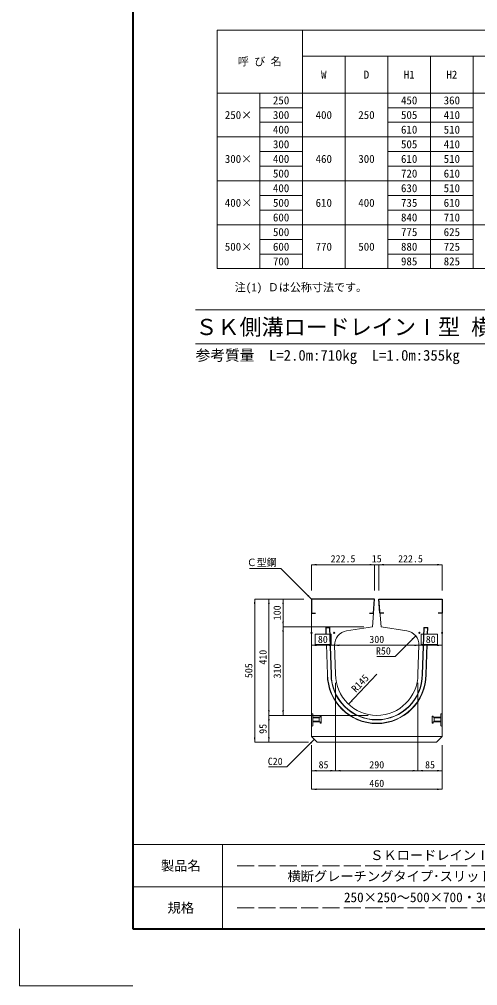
# Model space of a CAD drawing. Units: millimetres at full size. Extents: x -5959 to -1759, y 1019 to 6959.
# Drawn here: x -5959 to -4345, y 1019 to 4424 of the extents above; entities that cross this region are included whole.
import ezdxf
from ezdxf.enums import TextEntityAlignment as Align

# ---------------------------------------------------------------- set-up
doc = ezdxf.new("R2010")
doc.units = ezdxf.units.MM
doc.header["$LTSCALE"] = 10
doc.linetypes.add('DASHED', pattern=[7.5, 6, -1.5])
for name, color, linetype, lineweight in [('0_2', 7, 'Continuous', 13), ('DEFPOINTS_4', 7, 'Continuous', 13), ('KIJUN', 253, 'Continuous', 5), ('SUNPO_S10', 3, 'Continuous', 9), ('図枠', 7, 'Continuous', 5), ('補助線', 8, 'Continuous', 5)]:
    doc.layers.add(name, color=color, linetype=linetype, lineweight=lineweight)
doc.styles.add('ＭＳ ゴシック', font='')
doc.styles.get('ＭＳ ゴシック').set_extended_font_data('MS Gothic')

# ---------------------------------------------------------------- blocks, each defined once
blk = doc.blocks.new('filled_arrow')
at = {"color": 0, "linetype": 'Continuous', "lineweight": -2}
blk.add_solid([(7.5, 1.25), (0, 0), (7.5, -1.25)], dxfattribs=at)

msp = doc.modelspace()

# ---------------------------------------------------------------- linework, layer by layer
at = {"layer": '0_2', "lineweight": 20}
for p, q in [((-5262.76, 4386.47), (-2255.92, 4386.47)), ((-5262.76, 4386.47), (-5262.76, 3545.5)), ((-4962.2, 4386.47), (-4962.2, 3545.5)), ((-4962.2, 4294.15), (-2556.62, 4294.15)), ((-4811.85, 4294.15), (-4811.85, 3545.5)), ((-4661.5, 4294.15), (-4661.5, 3545.5)), ((-4511.15, 4294.15), (-4511.15, 3545.5)), ((-4360.8, 4294.15), (-4360.8, 3545.5)), ((-5262.76, 4164.37), (-2255.92, 4164.37)), ((-5112.55, 4164.37), (-5112.55, 3545.5)), ((-5112.55, 4112.8), (-4962.2, 4112.8)), ((-4661.5, 4112.8), (-4360.8, 4112.8)), ((-5112.55, 4061.23), (-4962.2, 4061.23)), ((-4661.5, 4061.23), (-4360.8, 4061.23)), ((-5262.76, 4009.66), (-4360.8, 4009.66)), ((-5112.55, 3958.08), (-4962.2, 3958.08)), ((-4661.5, 3958.08), (-4360.8, 3958.08)), ((-5112.55, 3906.51), (-4962.2, 3906.51)), ((-4661.5, 3906.51), (-4360.8, 3906.51)), ((-5262.76, 3854.94), (-4360.8, 3854.94)), ((-5112.55, 3803.37), (-4962.2, 3803.37)), ((-4661.5, 3803.37), (-4360.8, 3803.37)), ((-5112.55, 3751.79), (-4962.2, 3751.79)), ((-4661.5, 3751.79), (-4360.8, 3751.79)), ((-5262.76, 3700.22), (-3909.76, 3700.22)), ((-5112.55, 3648.65), (-4962.2, 3648.65)), ((-4661.5, 3648.65), (-4360.8, 3648.65)), ((-5112.55, 3597.08), (-4962.2, 3597.08)), ((-4661.5, 3597.08), (-4360.8, 3597.08)), ((-5262.76, 3545.5), (-2255.92, 3545.5))]:
    msp.add_line(p, q, dxfattribs=at)
at = {"layer": 'DEFPOINTS_4'}
for p in [(-5959.34, 1218.62), (-5559.34, 1018.62)]:
    msp.add_line(p, (-5959.34, 1018.62), dxfattribs=at)
at = {"layer": 'KIJUN', "color": 3, "lineweight": 20}
for p, q in [((-4880.07, 2281.21), (-4879.03, 2280.21)), ((-4880.07, 2281.21), (-4879.03, 2280.21)), ((-4867.03, 2280.21), (-4866.06, 2281.21)), ((-4867.03, 2280.21), (-4866.06, 2281.21)), ((-4534.74, 2281.21), (-4533.78, 2280.21)), ((-4521.77, 2280.21), (-4520.73, 2281.21))]:
    msp.add_line(p, q, dxfattribs=at)
at = {"layer": 'KIJUN', "color": 3}
for p, q in [((-4878, 2220.76), (-4874.4, 2115.69)), ((-4873.4, 2115.71), (-4877, 2220.76)), ((-4523.8, 2220.76), (-4527.4, 2115.71)), ((-4526.4, 2115.69), (-4522.8, 2220.76))]:
    msp.add_line(p, q, dxfattribs=at)
at = {"layer": 'KIJUN', "color": 7, "lineweight": 20}
for p, q in [((-4848.89, 2218.1), (-4845.4, 2116.21)), ((-4555.4, 2116.21), (-4551.91, 2218.1))]:
    msp.add_line(p, q, dxfattribs=at)
at = {"layer": 'KIJUN', "color": 7, "lineweight": 9}
msp.add_line((-4930.4, 1896.21), (-4470.4, 1896.21), dxfattribs=at)
at = {"layer": 'KIJUN', "color": 7, "lineweight": 20}
msp.add_lwpolyline([(-4593.98, 2269.18), (-4685.4, 2283.81), (-4692.9, 2381.21), (-4470.4, 2381.21), (-4470.4, 1896.21), (-4490.4, 1876.21), (-4910.4, 1876.21), (-4930.4, 1896.21), (-4930.4, 2381.21), (-4707.9, 2381.21), (-4715.4, 2283.81), (-4806.82, 2269.18)], dxfattribs=at)
at = {"layer": 'KIJUN', "color": 1, "lineweight": 30}
for points in [[(-4725.75, 2331.21), (-4711.75, 2331.21), (-4707.9, 2381.21), (-4930.4, 2381.21), (-4930.4, 2331.21), (-4916.4, 2331.21)], [(-4675.05, 2331.21), (-4689.05, 2331.21), (-4692.9, 2381.21), (-4470.4, 2381.21), (-4470.4, 2331.21), (-4484.4, 2331.21)]]:
    msp.add_lwpolyline(points, dxfattribs=at)
at = {"layer": 'KIJUN', "color": 3}
for points in [[(-4860.4, 2115.95), (-4866.06, 2281.21), (-4880.07, 2281.21), (-4879.26, 2257.72)], [(-4878.26, 2257.72), (-4879.03, 2280.21), (-4867.03, 2280.21), (-4861.4, 2115.93)], [(-4521.54, 2257.72), (-4520.73, 2281.21), (-4534.74, 2281.21), (-4540.4, 2115.95)], [(-4539.4, 2115.93), (-4533.78, 2280.21), (-4521.77, 2280.21), (-4522.54, 2257.72)]]:
    msp.add_lwpolyline(points, dxfattribs=at)
at = {"layer": 'KIJUN', "color": 7, "lineweight": 9}
for points in [[(-4930.4, 1932.21), (-4930.4, 1976.21), (-4925.9, 1976.21), (-4925.9, 1934.21)], [(-4470.4, 1932.21), (-4470.4, 1976.21), (-4474.9, 1976.21), (-4474.9, 1934.21)]]:
    msp.add_lwpolyline(points, close=True, dxfattribs=at)
at = {"layer": 'KIJUN', "color": 7, "linetype": 'DASHED', "lineweight": 9}
for points in [[(-4925.9, 1947.99), (-4925.9, 1964.44), (-4899.4, 1964.44), (-4899.4, 1968.96), (-4895.9, 1968.96), (-4895.9, 1943.46), (-4899.4, 1943.46), (-4899.4, 1947.99)], [(-4925.9, 1962.21), (-4925.9, 1950.21), (-4902.9, 1950.21), (-4902.9, 1962.21)], [(-4474.9, 1947.99), (-4474.9, 1964.44), (-4501.4, 1964.44), (-4501.4, 1968.96), (-4504.9, 1968.96), (-4504.9, 1943.46), (-4501.4, 1943.46), (-4501.4, 1947.99)], [(-4474.9, 1962.21), (-4474.9, 1950.21), (-4497.9, 1950.21), (-4497.9, 1962.21)]]:
    msp.add_lwpolyline(points, close=True, dxfattribs=at)
at = {"layer": 'KIJUN', "color": 7, "lineweight": 20}
for centre, radius, start, end in [((-4798.92, 2219.81), 50, 99.09028, 181.96142), ((-4601.88, 2219.81), 50, 358.03858, 80.90972), ((-4700.4, 2116.21), 145, 180, 0)]:
    msp.add_arc(centre, radius, start, end, dxfattribs=at)
at = {"layer": 'KIJUN', "color": 3}
for radius, start, end in [(174, 180.17091, 359.82909), (173, 180.16574, 359.83426), (161, 180.10002, 359.89998), (160, 180.09421, 359.90579)]:
    msp.add_arc((-4700.4, 2116.21), radius, start, end, dxfattribs=at)
at = {"layer": 'SUNPO_S10'}
for p, q in [((-4930.4, 2502.21), (-4707.9, 2502.21)), ((-4930.4, 2411.21), (-4930.4, 2502.21)), ((-4743.9, 2502.21), (-4656.9, 2502.21)), ((-4707.9, 2411.21), (-4707.9, 2502.21)), ((-4707.9, 2411.21), (-4707.9, 2502.21)), ((-4692.9, 2411.21), (-4692.9, 2502.21)), ((-4692.9, 2502.21), (-4470.4, 2502.21)), ((-4692.9, 2411.21), (-4692.9, 2502.21)), ((-4470.4, 2411.21), (-4470.4, 2502.21)), ((-5130.4, 1876.21), (-5130.4, 2381.21)), ((-4957.4, 2381.21), (-5130.4, 2381.21)), ((-5080.4, 1971.21), (-5080.4, 2381.21)), ((-4957.4, 2381.21), (-5080.4, 2381.21)), ((-5030.4, 2381.21), (-5030.4, 2283.81)), ((-4960.4, 2381.21), (-5030.4, 2381.21)), ((-4745.4, 2283.81), (-5030.4, 2283.81)), ((-5030.4, 2283.81), (-5030.4, 1971.21)), ((-4745.4, 2283.81), (-5030.4, 2283.81)), ((-4930.4, 2218.1), (-4850.4, 2218.1)), ((-4850.4, 2218.1), (-4550.4, 2218.1)), ((-4550.4, 2218.1), (-4470.4, 2218.1)), ((-4700.4, 2116.21), (-4799.59, 2010.44)), ((-4845.4, 2086.21), (-4845.4, 1776.21)), ((-4845.4, 2086.21), (-4845.4, 1776.21)), ((-4555.4, 2086.21), (-4555.4, 1776.21)), ((-4555.4, 2086.21), (-4555.4, 1776.21)), ((-4730.4, 1971.21), (-5080.4, 1971.21)), ((-5080.4, 1876.21), (-5080.4, 1971.21)), ((-4730.4, 1971.21), (-5080.4, 1971.21)), ((-4730.4, 1971.21), (-5030.4, 1971.21)), ((-4940.4, 1876.21), (-5130.4, 1876.21)), ((-4940.4, 1876.21), (-5080.4, 1876.21)), ((-4930.4, 1866.21), (-4930.4, 1776.21)), ((-4930.4, 1866.21), (-4930.4, 1710.7)), ((-4470.4, 1866.21), (-4470.4, 1776.21)), ((-4470.4, 1866.21), (-4470.4, 1710.7)), ((-4845.4, 1776.21), (-4930.4, 1776.21)), ((-4555.4, 1776.21), (-4845.4, 1776.21)), ((-4555.4, 1776.21), (-4470.4, 1776.21)), ((-4930.4, 1710.7), (-4470.4, 1710.7))]:
    msp.add_line(p, q, dxfattribs=at)
for points in [[(-4930.4, 2381.21), (-5038.28, 2489.09), (-5148.67, 2489.09)], [(-4563.29, 2251.6), (-4635.97, 2178.91), (-4700.58, 2178.91)], [(-4920.4, 1886.21), (-5016.96, 1789.65), (-5081.85, 1789.65)]]:
    msp.add_lwpolyline(points, dxfattribs=at)
at = {"layer": '図枠', "lineweight": 40}
for p, q in [((-5559.34, 6758.62), (-5559.34, 1218.62)), ((-5559.34, 1218.62), (-1959.34, 1218.62))]:
    msp.add_line(p, q, dxfattribs=at)
at = {"layer": '図枠', "lineweight": 13}
for p, q in [((-5339.34, 3399.99), (-2517.42, 3399.99)), ((-5339.34, 3279.99), (-2517.42, 3279.99)), ((-1959.34, 1515.62), (-5559.34, 1515.62)), ((-5244.34, 1218.62), (-5244.34, 1515.62)), ((-2859.34, 1367.12), (-5559.34, 1367.12))]:
    msp.add_line(p, q, dxfattribs=at)
at = {"layer": '図枠', "linetype": 'DASHED', "lineweight": 9}
for p, q in [((-3781.84, 1441.37), (-5199.34, 1441.37)), ((-3781.84, 1292.87), (-5199.34, 1292.87))]:
    msp.add_line(p, q, dxfattribs=at)
at = {"layer": '補助線', "lineweight": 13}
for points in [[(-4917.81, 2257.72), (-4860.51, 2257.72), (-4860.51, 2220.76), (-4917.81, 2220.76)], [(-4543.87, 2257.72), (-4486.56, 2257.72), (-4486.56, 2220.76), (-4543.87, 2220.76)]]:
    msp.add_lwpolyline(points, close=True, dxfattribs=at)
at = {"layer": '補助線', "lineweight": 20}
for centre in [(-4930.4, 2262.21), (-4850.4, 2262.21), (-4550.4, 2262.21), (-4470.4, 2262.21)]:
    msp.add_circle(centre, 2, dxfattribs=at)

# ---------------------------------------------------------------- block references
at = {"layer": 'SUNPO_S10', "xscale": 2.4, "yscale": 2.4}
for p in [(-4930.4, 2502.21), (-4692.9, 2502.21), (-4692.9, 2502.21), (-4930.4, 2218.1), (-4850.4, 2218.1), (-4550.4, 2218.1), (-4930.4, 1776.21), (-4845.4, 1776.21), (-4555.4, 1776.21), (-4930.4, 1710.7)]:
    msp.add_blockref('filled_arrow', p, dxfattribs=at)
for p, rotation in [((-4707.9, 2502.21), 180), ((-4707.9, 2502.21), 180), ((-4470.4, 2502.21), 180), ((-4930.4, 2381.21), 135), ((-5130.4, 2381.21), 270), ((-5080.4, 2381.21), 270), ((-5030.4, 2381.21), 270), ((-5030.4, 2283.81), 90), ((-5030.4, 2283.81), 270), ((-4563.29, 2251.6), 225), ((-4850.4, 2218.1), 180), ((-4550.4, 2218.1), 180), ((-4470.4, 2218.1), 180), ((-4799.59, 2010.44), 46.8), ((-5080.4, 1971.21), 90), ((-5030.4, 1971.21), 90), ((-5080.4, 1971.21), 270), ((-5130.4, 1876.21), 90), ((-5080.4, 1876.21), 90), ((-4920.4, 1886.21), 225), ((-4845.4, 1776.21), 180), ((-4555.4, 1776.21), 180), ((-4470.4, 1776.21), 180), ((-4470.4, 1710.7), 180)]:
    msp.add_blockref('filled_arrow', p, dxfattribs=dict(at, rotation=rotation))

# ---------------------------------------------------------------- texts
at = {"layer": '0_2', "style": 'ＭＳ ゴシック'}
for s, p in [('呼 び 名', (-5112.48, 4275.42)), ('W', (-4887.02, 4229.26)), ('D', (-4736.68, 4229.26)), ('H1', (-4586.33, 4229.26)), ('H2', (-4435.98, 4229.26)), ('250', (-5037.37, 4138.59)), ('450', (-4586.33, 4138.59)), ('360', (-4435.98, 4138.59)), ('250×', (-5187.66, 4087.01)), ('300', (-5037.37, 4087.01)), ('400', (-4887.02, 4087.01)), ('250', (-4736.68, 4087.01)), ('505', (-4586.33, 4087.01)), ('410', (-4435.98, 4087.01)), ('400', (-5037.37, 4035.44)), ('610', (-4586.33, 4035.44)), ('510', (-4435.98, 4035.44)), ('300', (-5037.37, 3983.87)), ('505', (-4586.33, 3983.87)), ('410', (-4435.98, 3983.87)), ('300×', (-5187.66, 3932.3)), ('400', (-5037.37, 3932.3)), ('460', (-4887.02, 3932.3)), ('300', (-4736.68, 3932.3)), ('610', (-4586.33, 3932.3)), ('510', (-4435.98, 3932.3)), ('500', (-5037.37, 3880.72)), ('720', (-4586.33, 3880.72)), ('610', (-4435.98, 3880.72)), ('400', (-5037.37, 3829.15)), ('630', (-4586.33, 3829.15)), ('510', (-4435.98, 3829.15)), ('400×', (-5187.66, 3777.58)), ('500', (-5037.37, 3777.58)), ('610', (-4887.02, 3777.58)), ('400', (-4736.68, 3777.58)), ('735', (-4586.33, 3777.58)), ('610', (-4435.98, 3777.58)), ('600', (-5037.37, 3726.01)), ('840', (-4586.33, 3726.01)), ('710', (-4435.98, 3726.01)), ('500', (-5037.37, 3674.44)), ('775', (-4586.33, 3674.44)), ('625', (-4435.98, 3674.44)), ('500×', (-5187.66, 3622.86)), ('600', (-5037.37, 3622.86)), ('770', (-4887.02, 3622.86)), ('500', (-4736.68, 3622.86)), ('880', (-4586.33, 3622.86)), ('725', (-4435.98, 3622.86)), ('700', (-5037.37, 3571.29)), ('985', (-4586.33, 3571.29)), ('825', (-4435.98, 3571.29))]:
    msp.add_text(s, height=28.2, dxfattribs=at).set_placement(p, align=Align.MIDDLE_CENTER)
msp.add_text('注(1) Ｄは公称寸法です。', height=28.48, dxfattribs=at).set_placement((-5200.69, 3457.02), align=Align.BOTTOM_LEFT)
msp.add_text('参考質量  L=2.0m:710kg  L=1.0m:355kg', height=37.98, dxfattribs=at).set_placement((-5338.75, 3240.21), align=Align.MIDDLE_LEFT)
at = {"layer": 'SUNPO_S10', "style": 'ＭＳ ゴシック'}
for s, p in [('Ｃ型鋼', (-5053.28, 2522.86)), ('R50', (-4650.97, 2211.31)), ('C20', (-5031.96, 1822.05))]:
    msp.add_text(s, height=25.63, dxfattribs=at).set_placement(p, align=Align.TOP_RIGHT)
for s, p in [('222.5', (-4819.15, 2523.21)), ('15', (-4700.4, 2523.21)), ('222.5', (-4581.65, 2523.21)), ('80', (-4890.4, 2239.1)), ('300', (-4700.4, 2239.1)), ('80', (-4510.4, 2239.1)), ('85', (-4887.9, 1797.21)), ('290', (-4700.4, 1797.21)), ('85', (-4512.9, 1797.21)), ('460', (-4700.4, 1731.7))]:
    msp.add_text(s, height=25.63, dxfattribs=at).set_placement(p, align=Align.MIDDLE_CENTER)
for s, rotation, p in [('100', 90, (-5051.4, 2332.51)), ('410', 90, (-5101.4, 2176.21)), ('505', 90, (-5151.4, 2128.71)), ('310', 90, (-5051.4, 2127.51)), ('R145', 46.838, (-4759.16, 2084.26)), ('95', 90, (-5101.4, 1923.71))]:
    msp.add_text(s, height=25.63, rotation=rotation, dxfattribs=at).set_placement(p, align=Align.MIDDLE_CENTER)
at = {"layer": '図枠', "style": 'ＭＳ ゴシック'}
msp.add_text('ＳＫ側溝ロードレインⅠ型 横断 スリットタイプ３００×３００（T-25横断）', height=56.96, dxfattribs=at).set_placement((-5339.34, 3339.99), align=Align.MIDDLE_LEFT)
for s, p in [('ＳＫロードレインⅠ型', (-4490.59, 1478.49)), ('製品名', (-5390.59, 1441.37)), ('横断グレーチングタイプ･スリットタイプ（T-25）', (-4490.59, 1404.24)), ('250×250～500×700・300×300', (-4490.59, 1329.99)), ('規格', (-5390.59, 1292.87))]:
    msp.add_text(s, height=34.18, dxfattribs=at).set_placement(p, align=Align.MIDDLE_CENTER)

doc.saveas('drawing.dxf')
